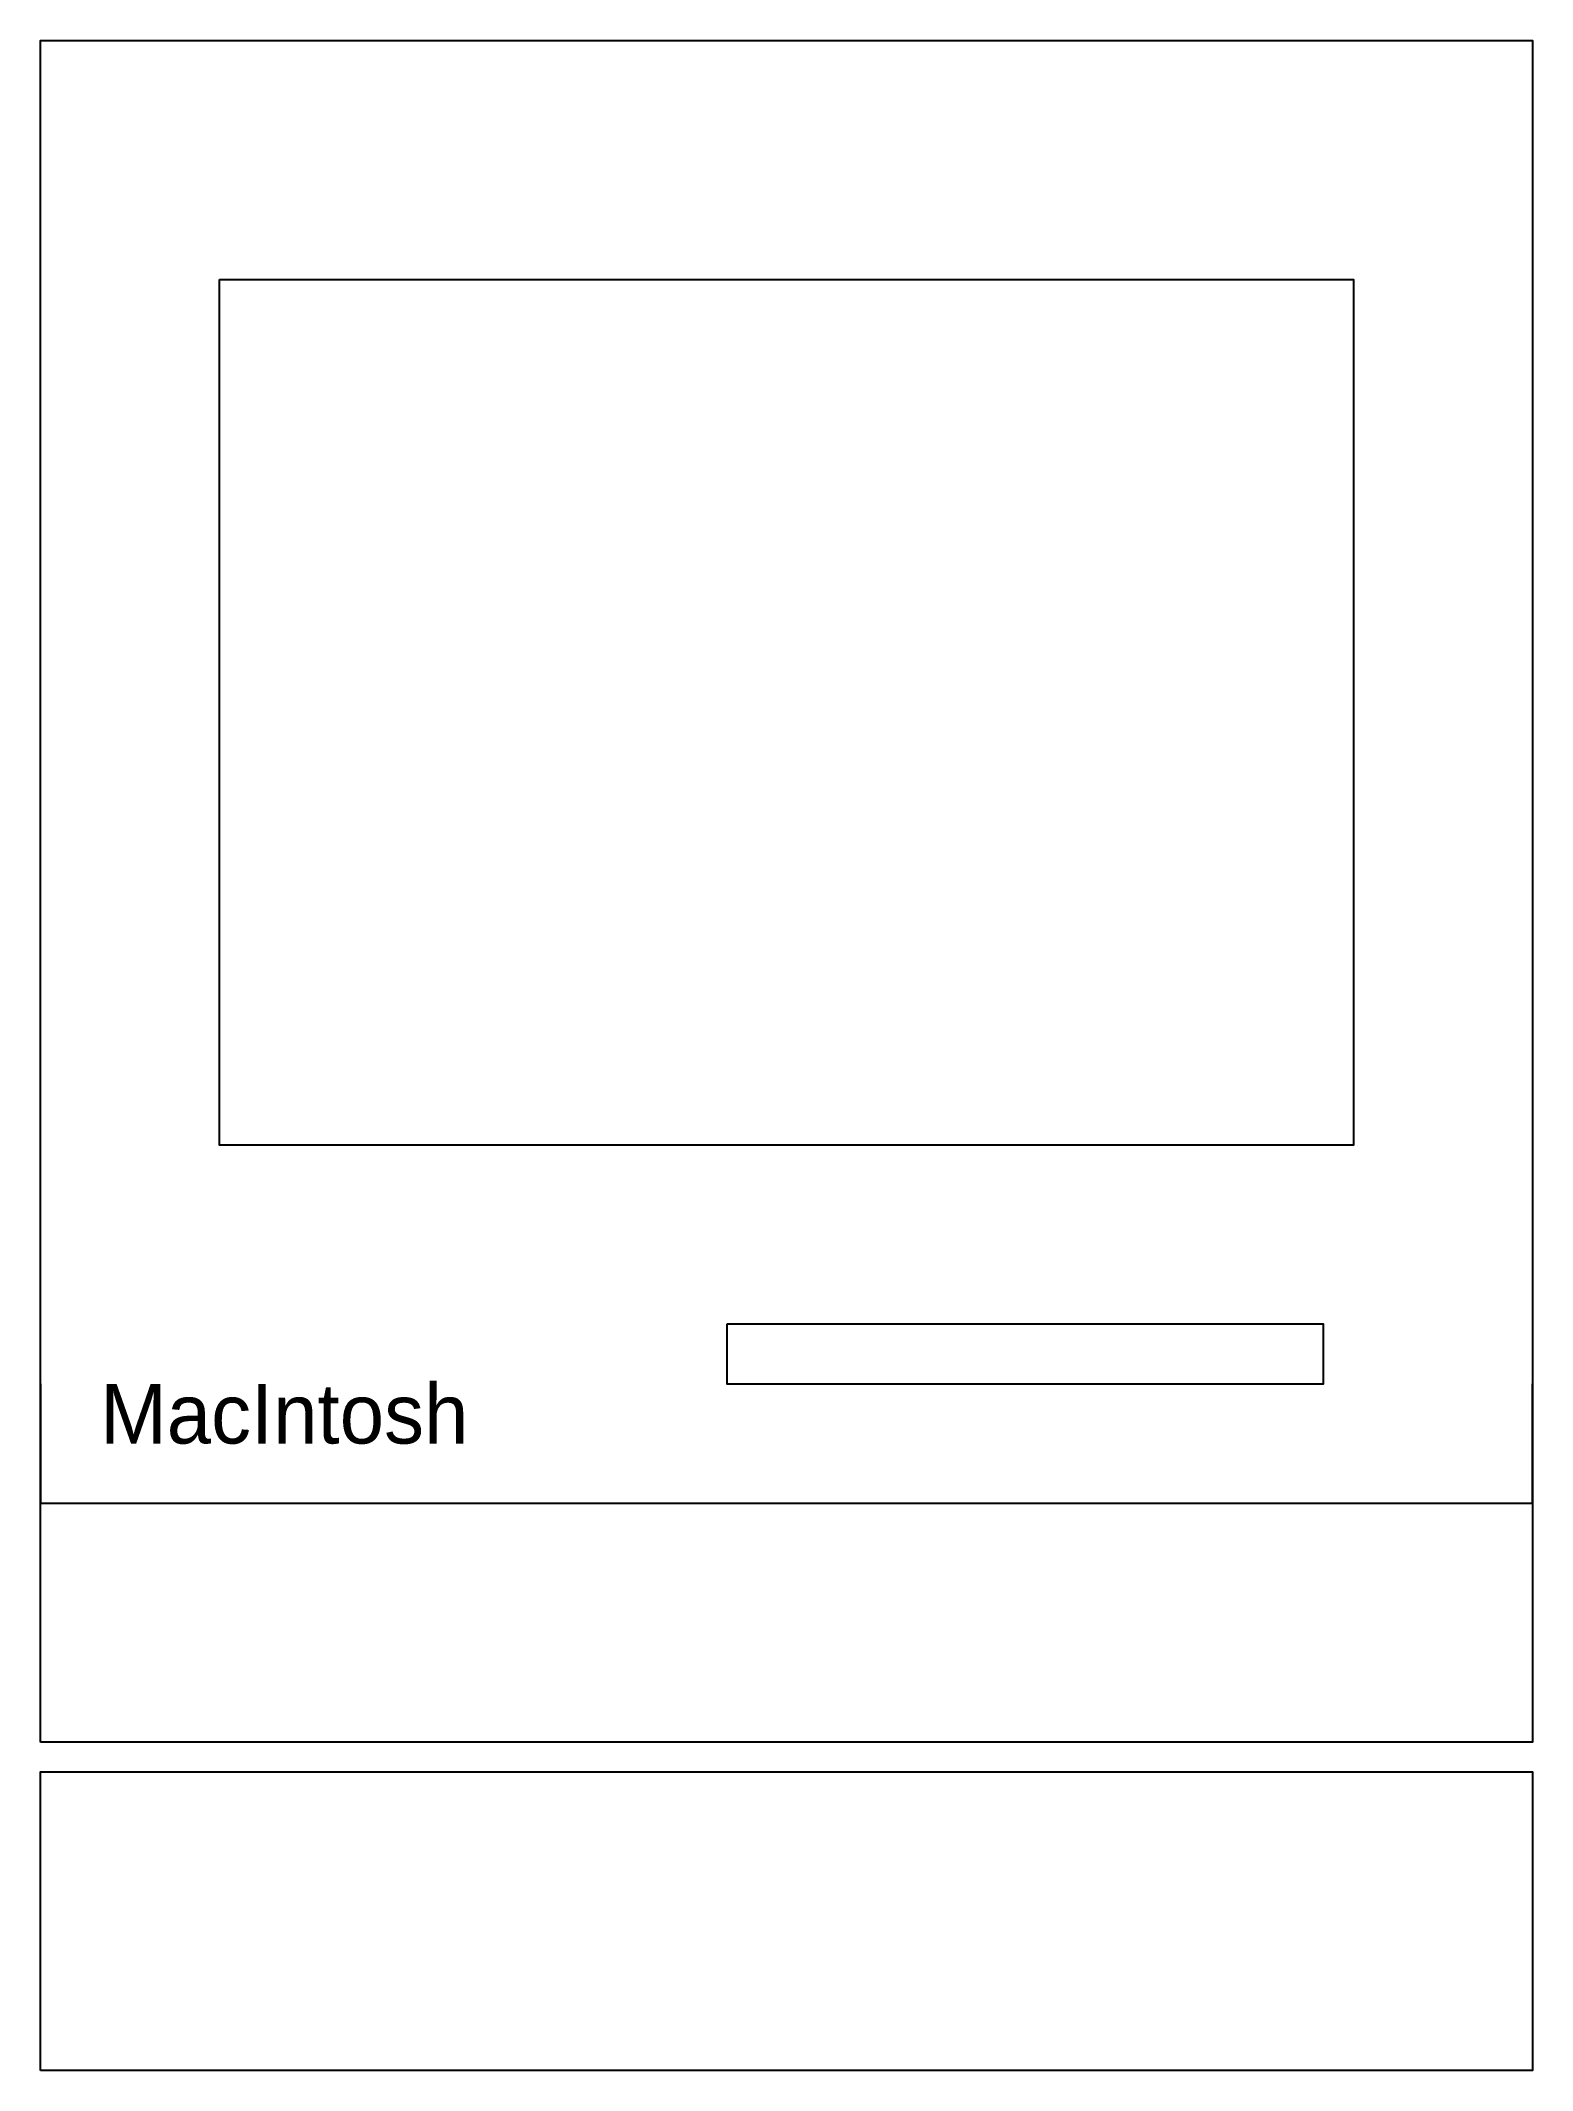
# Model space of a CAD drawing. Header units: millimetres. Extents: x 0 to 250, y 0 to 340.
import ezdxf

# ---------------------------------------------------------------- set-up
doc = ezdxf.new("R2010")
doc.units = ezdxf.units.MM
doc.header["$MEASUREMENT"] = 0

# ---------------------------------------------------------------- blocks, each defined once
blk = doc.blocks.new('MAC_F')
for points in [[(0, 55), (0, 340), (250, 340), (250, 55), (0, 55)], [(30, 300), (220, 300), (220, 155), (30, 155), (30, 300)], [(115, 125), (115, 115), (215, 115), (215, 125), (115, 125)], [(0, 115), (0, 95), (250, 95), (250, 115)], [(0, 0), (0, 50), (250, 50), (250, 0), (0, 0)]]:
    blk.add_lwpolyline(points)
blk.add_text('MacIntosh', height=10).set_placement((10, 105))

msp = doc.modelspace()

# ---------------------------------------------------------------- block references
msp.add_blockref('MAC_F', (0, 0))

doc.saveas('drawing.dxf')
